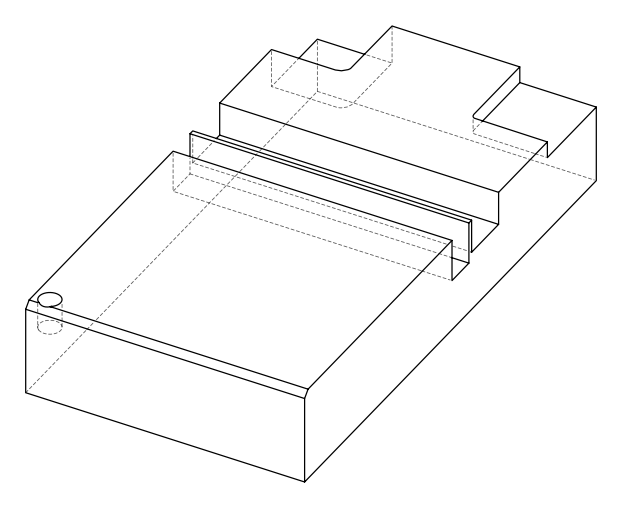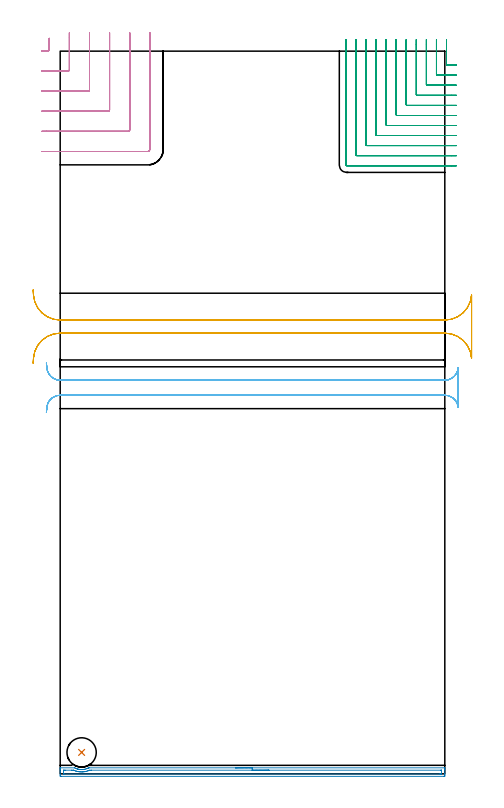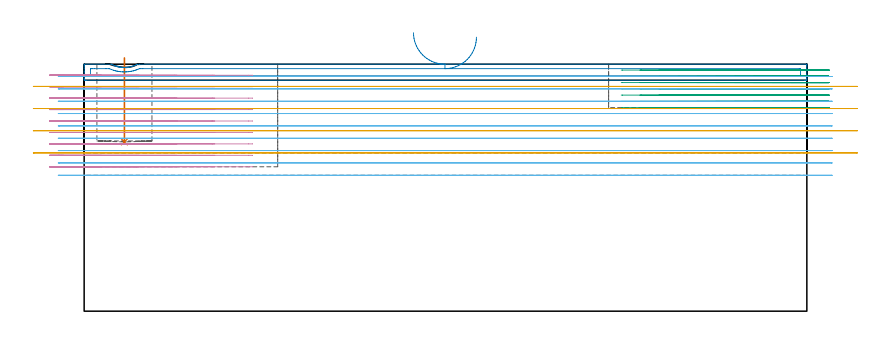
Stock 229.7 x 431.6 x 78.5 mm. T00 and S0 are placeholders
(PLAN: 6 operations, 5 tool changes, 42.2 min)
(1 INDEXABLE_INSERT_DRILL_BLIND_HOLE_FROM_SOLID | STEP1POCKET | NXT0302_006 | 0.11 min | 5880 mm3)
(2 AREA_MILL | FG_CHAMFER_SURFACE | UGT0205_001 | 3.86 min | 2984 mm3)
(3 MILL_CORNER_NOTCH_RECTANGULAR | CORNER_NOTCH_RECTANGULAR | UGT0201_126 | Follow Part, ap 2, ae 75% | 14.16 min | 62893 mm3)
(4 MILL_CORNER_NOTCH_RECTANGULAR_1 | CORNER_NOTCH_RECTANGULAR_1 | NXT0201_012 | Follow Part, ap 4, ae 75% | 9.4 min | 135561 mm3)
(5 MILL_RECTANGULAR_SLOT | SLOT_RECTANGULAR | UGT0201_004 | Follow Part, ap 8, ae 75% | 4.87 min | 257953 mm3)
(6 MILL_RECTANGULAR_SLOT_1 | SLOT_RECTANGULAR_1 | NXT0201_012 | Follow Part, ap 4, ae 75% | 9.8 min | 202657 mm3)
(TOOL NXT0302_006 | Index. Insert Drill 17.5mm [880-D1750L25-05] | D17.5 PA176 FL88 Z2)
(TOOL UGT0205_001 | Chamfer Mill 20 x 3 x 45 deg. | D20 FL50 Z2)
(TOOL UGT0201_126 | Carbide End Mill 8.0 | D8 FL15 Z4)
(TOOL NXT0201_012 | ENDMILL 16mm [2P460-1600-NA 1630] | D16 FL38 Z6)
(TOOL UGT0201_004 | End Mill 32 mm | D32 FL53 Z6)
(OP 1 INDEXABLE_INSERT_DRILL_BLIND_HOLE_FROM_SOLID)
G17 G21 G94 G90
T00 M6
G54
G17 G0 G90 X12.8 Y12.8 S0 M3
G43 Z88.5 H1
G94 G81 G98 Z53.8 F250. R80.5
G80
M5
M2
(OP 2 AREA_MILL)
G17 G21 G94 G90
T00 M6
G54
G17 G0 G90 X104.679 Y3.6 S1061 M3
G43 Z88.5 H0
G94 G1 X104.717 Z87.628 F250.
X104.831 Z86.763
X105.02 Z85.912
X105.282 Z85.08
X105.616 Z84.274
X106.019 Z83.5
X106.487 Z82.764
X107.018 Z82.072
X107.608 Z81.429
X108.251 Z80.839
X108.943 Z80.308
X109.679 Z79.84
X110.453 Z79.437
X111.259 Z79.103
X112.091 Z78.841
X112.942 Z78.652
X113.807 Z78.538
X114.679 Z78.5
X229.541
X229.69 Y3.605 Z78.495
X229.698 Y3.471 Z78.363
X229.7 Y3.34 Z78.239
Y2.991 Z77.89
Y2.363 Z77.257
Y0.298 Z75.196
Y-0.263 Z74.632
Y-0.857 Z74.038
X229.697 Y-1.138 Z73.758
X229.69 Y-1.492 Z73.404
X229.46 Y-1.497 Z73.401
X229.093 Y-1.5 Z73.4
X0.607
X0.24 Y-1.497 Z73.401
X0.01 Y-1.492 Z73.404
X0. Y-1.138 Z73.758
Y-0.857 Z74.038
Y-0.263 Z74.632
Y1.173 Z76.07
Y2.363 Z77.257
Y2.991 Z77.89
Y3.34 Z78.239
X0.002 Y3.471 Z78.364
X0.01 Y3.605 Z78.495
X0.157 Y3.6 Z78.5
X8.644 Z78.499
X8.723 Y3.56 Z78.459
X9.166 Y3.349 Z78.247
X9.615 Y3.159 Z78.056
X9.701 Y3.127 Z78.024
X9.978 Y3.027 Z77.921
X10.086 Y2.986 Z77.883
X10.193 Y2.951 Z77.851
X10.21 Y2.946 Z77.846
X10.295 Y2.921 Z77.818
X10.424 Y2.887 Z77.78
X10.507 Y2.863 Z77.757
X10.952 Y2.758 Z77.654
X11.073 Y2.734 Z77.631
X11.317 Y2.689 Z77.583
X11.399 Y2.672 Z77.569
X11.522 Y2.654 Z77.553
X11.844 Y2.61 Z77.509
X12.209 Y2.58 Z77.477
X12.29 Y2.572 Z77.47
X12.736 Y2.553 Z77.452
X13.008 Y2.561 Z77.457
X13.075 Y2.565 Z77.456
X13.102 Y2.566
X13.182 Y2.567 Z77.459
X13.556 Y2.591 Z77.488
X13.629 Y2.596 Z77.494
X13.994 Y2.642 Z77.537
X14.074 Y2.65 Z77.549
X14.521 Y2.728 Z77.628
X14.966 Y2.831 Z77.73
X15.513 Y2.985 Z77.884
X15.858 Y3.109 Z78.008
X16.306 Y3.293 Z78.192
X16.672 Y3.461 Z78.358
X16.75 Y3.497 Z78.393
X16.84 Y3.543 Z78.438
X16.974 Y3.607 Z78.491
X17.558 Y3.6 Z78.5
X114.679
Y2.186 Z77.086
X227.308 Y2.185 Z77.085
X227.49 Y2.184 Z77.084
X227.653 Y2.18 Z77.08
X227.686 Y2.179 Z77.079
X227.692 Y2.158 Z77.058
X227.695 Y2.131 Z77.031
X227.699 Y1.98 Z76.88
X227.7 Y0.229 Z75.129
X227.698 Y0.101 Z75.001
X227.694 Y-0.002 Z74.898
X227.69 Y-0.068 Z74.832
X227.681 Y-0.079 Z74.821
X227.664 Y-0.08 Z74.82
X227.308 Y-0.085 Z74.815
X227.128 Y-0.086 Z74.814
X226.416
X2.392 Y-0.085 Z74.815
X2.21 Y-0.084 Z74.816
X2.047 Y-0.08 Z74.82
X2.014 Y-0.079 Z74.821
X2.008 Y-0.058 Z74.842
X2.005 Y-0.031 Z74.869
X2.001 Y0.121 Z75.021
X2. Y1.871 Z76.771
X2.002 Y1.999 Z76.899
X2.006 Y2.102 Z77.002
X2.01 Y2.168 Z77.068
X2.02 Y2.179 Z77.079
X2.037 Y2.18 Z77.08
X2.392 Y2.185 Z77.085
X2.572
X3.284 Y2.186 Z77.086
X6.854
X7.035
X7.747 Y2.184 Z77.084
X7.931 Y2.182 Z77.082
X8.013 Y2.179 Z77.079
X8.639 Y1.931 Z76.831
X9.34 Y1.676 Z76.576
X9.532 Y1.615 Z76.515
X9.588 Y1.599 Z76.499
X10.014 Y1.488 Z76.388
X10.424 Y1.396 Z76.296
X10.543 Y1.371 Z76.271
X10.974 Y1.296 Z76.196
X11.317 Y1.249 Z76.149
X11.596 Y1.213 Z76.113
X12.209 Y1.165 Z76.065
X12.554 Y1.15 Z76.05
X13.102 Y1.153 Z76.053
X13.429 Y1.167 Z76.067
X13.994 Y1.211 Z76.111
X14.245 Y1.242 Z76.142
X14.887 Y1.342 Z76.242
X15.013 Y1.364 Z76.264
X15.586 Y1.488 Z76.388
X15.757 Y1.532 Z76.432
X15.779 Y1.538 Z76.438
X16.422 Y1.733 Z76.633
X16.672 Y1.823 Z76.723
X17.065 Y1.977 Z76.877
X17.565 Y2.176 Z77.076
X17.751 Y2.18 Z77.08
X18.457 Y2.185 Z77.085
X18.638 Y2.186 Z77.086
X114.679
X115.55 Z77.124
X116.415 Z77.238
X117.267 Z77.426
X118.099 Z77.689
X118.905 Z78.023
X119.679 Z78.425
X120.415 Z78.894
X121.107 Z79.425
X121.75 Z80.015
X122.339 Z80.658
X122.87 Z81.35
X123.339 Z82.086
X123.742 Z82.86
X124.076 Z83.666
X124.338 Z84.498
X124.527 Z85.349
X124.641 Z86.214
X124.679 Z87.086
G0 Z88.5
M5
M2
(OP 3 MILL_CORNER_NOTCH_RECTANGULAR)
G17 G21 G94 G90
T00 M6
G54
G17 G0 G90 X230.7 Y438.473 S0 M3
G43 Z88.624 H0
Z76.635
G94 G1 Y435.473 F250.
Y423.595 F500.
G3 X231.095 Y423.2 R0.4
G1 X233.7
X236.7 F250.
G0 Z88.624
X224.7 Y438.6
Z76.635
G1 Y435.6
Y417.596 F500.
G3 X225.096 Y417.2 R0.4
G1 X233.7
X236.7 F250.
G0 Z88.624
X218.7 Y438.6
Z76.635
G1 Y435.6
Y411.596 F500.
G3 X219.096 Y411.2 R0.4
G1 X233.7
X236.7 F250.
G0 Z88.624
X212.7 Y438.6
Z76.635
G1 Y435.6
Y405.596 F500.
G3 X213.096 Y405.2 R0.4
G1 X233.7
X236.7 F250.
G0 Z88.624
X206.7 Y438.6
Z76.635
G1 Y435.6
Y399.596 F500.
G3 X207.096 Y399.2 R0.4
G1 X233.7
X236.7 F250.
G0 Z88.624
X200.7 Y438.6
Z76.635
G1 Y435.6
Y393.596 F500.
G3 X201.096 Y393.2 R0.4
G1 X233.7
X236.7 F250.
G0 Z88.624
X194.7 Y438.6
Z76.635
G1 Y435.6
Y387.597 F500.
G3 X195.097 Y387.2 R0.4
G1 X233.7
X236.7 F250.
G0 Z88.624
X188.7 Y438.6
Z76.635
G1 Y435.6
Y381.597 F500.
G3 X189.097 Y381.2 R0.4
G1 X233.7
X236.7 F250.
G0 Z88.624
X182.7 Y438.6
Z76.635
G1 Y435.6
Y375.597 F500.
G3 X183.097 Y375.2 R0.4
G1 X233.7
X236.7 F250.
G0 Z88.624
X176.7 Y438.6
Z76.635
G1 Y435.6
Y369.597 F500.
G3 X177.097 Y369.2 R0.4
G1 X233.7
X236.7 F250.
G0 Z88.624
X170.7 Y438.6
Z76.635
G1 Y435.6
Y363.597 F500.
G3 X171.097 Y363.2 R0.4
G1 X233.7
X236.7 F250.
G0 Z88.624
X230.7 Y438.473
Z74.646
G1 Y435.473
Y423.595 F500.
G3 X231.095 Y423.2 R0.4
G1 X233.7
X236.7 F250.
G0 Z88.624
X224.7 Y438.6
Z74.646
G1 Y435.6
Y417.596 F500.
G3 X225.096 Y417.2 R0.4
G1 X233.7
X236.7 F250.
G0 Z88.624
X218.7 Y438.6
Z74.646
G1 Y435.6
Y411.596 F500.
G3 X219.096 Y411.2 R0.4
G1 X233.7
X236.7 F250.
G0 Z88.624
X212.7 Y438.6
Z74.646
G1 Y435.6
Y405.596 F500.
G3 X213.096 Y405.2 R0.4
G1 X233.7
X236.7 F250.
G0 Z88.624
X206.7 Y438.6
Z74.646
G1 Y435.6
Y399.596 F500.
G3 X207.096 Y399.2 R0.4
G1 X233.7
X236.7 F250.
G0 Z88.624
X200.7 Y438.6
Z74.646
G1 Y435.6
Y393.596 F500.
G3 X201.096 Y393.2 R0.4
G1 X233.7
X236.7 F250.
G0 Z88.624
X194.7 Y438.6
Z74.646
G1 Y435.6
Y387.597 F500.
G3 X195.097 Y387.2 R0.4
G1 X233.7
X236.7 F250.
G0 Z88.624
X188.7 Y438.6
Z74.646
G1 Y435.6
Y381.597 F500.
G3 X189.097 Y381.2 R0.4
G1 X233.7
X236.7 F250.
G0 Z88.624
X182.7 Y438.6
Z74.646
G1 Y435.6
Y375.597 F500.
G3 X183.097 Y375.2 R0.4
G1 X233.7
X236.7 F250.
G0 Z88.624
X176.7 Y438.6
Z74.646
G1 Y435.6
Y369.597 F500.
G3 X177.097 Y369.2 R0.4
G1 X233.7
X236.7 F250.
G0 Z88.624
X170.7 Y438.6
Z74.646
G1 Y435.6
Y363.597 F500.
G3 X171.097 Y363.2 R0.4
G1 X233.7
X236.7 F250.
G0 Z88.624
X230.7 Y438.473
Z72.656
G1 Y435.473
Y423.596 F500.
G3 X231.096 Y423.2 R0.4
G1 X233.7
X236.7 F250.
G0 Z88.624
X224.7 Y438.6
Z72.656
G1 Y435.6
Y417.596 F500.
G3 X225.096 Y417.2 R0.4
G1 X233.7
X236.7 F250.
G0 Z88.624
X218.7 Y438.6
Z72.656
G1 Y435.6
Y411.596 F500.
G3 X219.096 Y411.2 R0.4
G1 X233.7
X236.7 F250.
G0 Z88.624
X212.7 Y438.6
Z72.656
G1 Y435.6
Y405.596 F500.
G3 X213.096 Y405.2 R0.4
G1 X233.7
X236.7 F250.
G0 Z88.624
X206.7 Y438.6
Z72.656
G1 Y435.6
Y399.596 F500.
G3 X207.096 Y399.2 R0.4
G1 X233.7
X236.7 F250.
G0 Z88.624
X200.7 Y438.6
Z72.656
G1 Y435.6
Y393.596 F500.
G3 X201.096 Y393.2 R0.4
G1 X233.7
X236.7 F250.
G0 Z88.624
X194.7 Y438.6
Z72.656
G1 Y435.6
Y387.597 F500.
G3 X195.097 Y387.2 R0.4
G1 X233.7
X236.7 F250.
G0 Z88.624
X188.7 Y438.6
Z72.656
G1 Y435.6
Y381.597 F500.
G3 X189.097 Y381.2 R0.4
G1 X233.7
X236.7 F250.
G0 Z88.624
X182.7 Y438.6
Z72.656
G1 Y435.6
Y375.597 F500.
G3 X183.097 Y375.2 R0.4
G1 X233.7
X236.7 F250.
G0 Z88.624
X176.7 Y438.6
Z72.656
G1 Y435.6
Y369.597 F500.
G3 X177.097 Y369.2 R0.4
G1 X233.7
X236.7 F250.
G0 Z88.624
X170.7 Y438.6
Z72.656
G1 Y435.6
Y363.597 F500.
G3 X171.097 Y363.2 R0.4
G1 X233.7
X236.7 F250.
G0 Z88.624
X230.7 Y438.473
Z70.667
G1 Y435.473
Y423.596 F500.
G3 X231.096 Y423.2 R0.4
G1 X233.7
X236.7 F250.
G0 Z88.624
X224.7 Y438.6
Z70.667
G1 Y435.6
Y417.596 F500.
G3 X225.096 Y417.2 R0.4
G1 X233.7
X236.7 F250.
G0 Z88.624
X218.7 Y438.6
Z70.667
G1 Y435.6
Y411.596 F500.
G3 X219.096 Y411.2 R0.4
G1 X233.7
X236.7 F250.
G0 Z88.624
X212.7 Y438.6
Z70.667
G1 Y435.6
Y405.596 F500.
G3 X213.096 Y405.2 R0.4
G1 X233.7
X236.7 F250.
G0 Z88.624
X206.7 Y438.6
Z70.667
G1 Y435.6
Y399.596 F500.
G3 X207.096 Y399.2 R0.4
G1 X233.7
X236.7 F250.
G0 Z88.624
X200.7 Y438.6
Z70.667
G1 Y435.6
Y393.596 F500.
G3 X201.096 Y393.2 R0.4
G1 X233.7
X236.7 F250.
G0 Z88.624
X194.7 Y438.6
Z70.667
G1 Y435.6
Y387.597 F500.
G3 X195.097 Y387.2 R0.4
G1 X233.7
X236.7 F250.
G0 Z88.624
X188.7 Y438.6
Z70.667
G1 Y435.6
Y381.597 F500.
G3 X189.097 Y381.2 R0.4
G1 X233.7
X236.7 F250.
G0 Z88.624
X182.7 Y438.6
Z70.667
G1 Y435.6
Y375.597 F500.
G3 X183.097 Y375.2 R0.4
G1 X233.7
X236.7 F250.
G0 Z88.624
X176.7 Y438.6
Z70.667
G1 Y435.6
Y369.597 F500.
G3 X177.097 Y369.2 R0.4
G1 X233.7
X236.7 F250.
G0 Z88.624
X170.7 Y438.6
Z70.667
G1 Y435.6
Y363.597 F500.
G3 X171.097 Y363.2 R0.4
G1 X233.7
X236.7 F250.
G0 Z88.624
X230.7 Y438.473
Z68.678
G1 Y435.473
Y423.596 F500.
G3 X231.096 Y423.2 R0.4
G1 X233.7
X236.7 F250.
G0 Z88.624
X224.7 Y438.6
Z68.678
G1 Y435.6
Y417.596 F500.
G3 X225.096 Y417.2 R0.4
G1 X233.7
X236.7 F250.
G0 Z88.624
X218.7 Y438.6
Z68.678
G1 Y435.6
Y411.596 F500.
G3 X219.096 Y411.2 R0.4
G1 X233.7
X236.7 F250.
G0 Z88.624
X212.7 Y438.6
Z68.678
G1 Y435.6
Y405.596 F500.
G3 X213.096 Y405.2 R0.4
G1 X233.7
X236.7 F250.
G0 Z88.624
X206.7 Y438.6
Z68.678
G1 Y435.6
Y399.596 F500.
G3 X207.096 Y399.2 R0.4
G1 X233.7
X236.7 F250.
G0 Z88.624
X200.7 Y438.6
Z68.678
G1 Y435.6
Y393.596 F500.
G3 X201.096 Y393.2 R0.4
G1 X233.7
X236.7 F250.
G0 Z88.624
X194.7 Y438.6
Z68.678
G1 Y435.6
Y387.597 F500.
G3 X195.097 Y387.2 R0.4
G1 X233.7
X236.7 F250.
G0 Z88.624
X188.7 Y438.6
Z68.678
G1 Y435.6
Y381.597 F500.
G3 X189.097 Y381.2 R0.4
G1 X233.7
X236.7 F250.
G0 Z88.624
X182.7 Y438.6
Z68.678
G1 Y435.6
Y375.597 F500.
G3 X183.097 Y375.2 R0.4
G1 X233.7
X236.7 F250.
G0 Z88.624
X176.7 Y438.6
Z68.678
G1 Y435.6
Y369.597 F500.
G3 X177.097 Y369.2 R0.4
G1 X233.7
X236.7 F250.
G0 Z88.624
X170.7 Y438.6
Z68.678
G1 Y435.6
Y363.597 F500.
G3 X171.097 Y363.2 R0.4
G1 X233.7
X236.7 F250.
G0 Z88.624
X230.7 Y438.473
Z66.689
G1 Y435.473
Y423.596 F500.
G3 X231.096 Y423.2 R0.4
G1 X233.7
X236.7 F250.
G0 Z88.624
X224.7 Y438.6
Z66.689
G1 Y435.6
Y417.596 F500.
G3 X225.096 Y417.2 R0.4
G1 X233.7
X236.7 F250.
G0 Z88.624
X218.7 Y438.6
Z66.689
G1 Y435.6
Y411.596 F500.
G3 X219.096 Y411.2 R0.4
G1 X233.7
X236.7 F250.
G0 Z88.624
X212.7 Y438.6
Z66.689
G1 Y435.6
Y405.596 F500.
G3 X213.096 Y405.2 R0.4
G1 X233.7
X236.7 F250.
G0 Z88.624
X206.7 Y438.6
Z66.689
G1 Y435.6
Y399.596 F500.
G3 X207.096 Y399.2 R0.4
G1 X233.7
X236.7 F250.
G0 Z88.624
X200.7 Y438.6
Z66.689
G1 Y435.6
Y393.596 F500.
G3 X201.096 Y393.2 R0.4
G1 X233.7
X236.7 F250.
G0 Z88.624
X194.7 Y438.6
Z66.689
G1 Y435.6
Y387.597 F500.
G3 X195.097 Y387.2 R0.4
G1 X233.7
X236.7 F250.
G0 Z88.624
X188.7 Y438.6
Z66.689
G1 Y435.6
Y381.597 F500.
G3 X189.097 Y381.2 R0.4
G1 X233.7
X236.7 F250.
G0 Z88.624
X182.7 Y438.6
Z66.689
G1 Y435.6
Y375.597 F500.
G3 X183.097 Y375.2 R0.4
G1 X233.7
X236.7 F250.
G0 Z88.624
X176.7 Y438.6
Z66.689
G1 Y435.6
Y369.597 F500.
G3 X177.097 Y369.2 R0.4
G1 X233.7
X236.7 F250.
G0 Z88.624
X170.7 Y438.6
Z66.689
G1 Y435.6
Y363.597 F500.
G3 X171.097 Y363.2 R0.4
G1 X233.7
X236.7 F250.
G0 Z88.624
X230.7 Y438.473
Z64.7
G1 Y435.473
Y423.596 F500.
G3 X231.096 Y423.2 R0.4
G1 X233.7
X236.7 F250.
G0 Z88.624
X224.7 Y438.6
Z64.7
G1 Y435.6
Y417.596 F500.
G3 X225.096 Y417.2 R0.4
G1 X233.7
X236.7 F250.
G0 Z88.624
X218.7 Y438.6
Z64.7
G1 Y435.6
Y411.596 F500.
G3 X219.096 Y411.2 R0.4
G1 X233.7
X236.7 F250.
G0 Z88.624
X212.7 Y438.6
Z64.7
G1 Y435.6
Y405.596 F500.
G3 X213.096 Y405.2 R0.4
G1 X233.7
X236.7 F250.
G0 Z88.624
X206.7 Y438.6
Z64.7
G1 Y435.6
Y399.596 F500.
G3 X207.096 Y399.2 R0.4
G1 X233.7
X236.7 F250.
G0 Z88.624
X200.7 Y438.6
Z64.7
G1 Y435.6
Y393.596 F500.
G3 X201.096 Y393.2 R0.4
G1 X233.7
X236.7 F250.
G0 Z88.624
X194.7 Y438.6
Z64.7
G1 Y435.6
Y387.597 F500.
G3 X195.097 Y387.2 R0.4
G1 X233.7
X236.7 F250.
G0 Z88.624
X188.7 Y438.6
Z64.7
G1 Y435.6
Y381.597 F500.
G3 X189.097 Y381.2 R0.4
G1 X233.7
X236.7 F250.
G0 Z88.624
X182.7 Y438.6
Z64.7
G1 Y435.6
Y375.597 F500.
G3 X183.097 Y375.2 R0.4
G1 X233.7
X236.7 F250.
G0 Z88.624
X176.7 Y438.6
Z64.7
G1 Y435.6
Y369.597 F500.
G3 X177.097 Y369.2 R0.4
G1 X233.7
X236.7 F250.
G0 Z88.624
X170.7 Y438.6
Z64.7
G1 Y435.6
Y363.597 F500.
G3 X171.097 Y363.2 R0.4
G1 X233.7
X236.7 F250.
G0 Z88.624
M5
M2
(OP 4 MILL_CORNER_NOTCH_RECTANGULAR_1)
G17 G21 G94 G90
T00 M6
G54
G17 G0 G90 X-10.999 Y431.7 S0 M3
G43 Z88.624 H1
Z74.988
G94 G1 X-7.999 F250.
X-7.295
G3 X-6.5 Y432.495 R0.8
G1 Y436.264
Y439.264
G0 Z88.624
X-11. Y419.7
Z74.988
G1 X-8.
X4.705 F500.
G3 X5.5 Y420.495 R0.8
G1 Y439.6
Y442.6 F250.
G0 Z88.624
X-11. Y407.7
Z74.988
G1 X-8.
X16.705 F500.
G3 X17.5 Y408.495 R0.8
G1 Y439.6
Y442.6 F250.
G0 Z88.624
X-11. Y395.7
Z74.988
G1 X-8.
X28.704 F500.
G3 X29.5 Y396.496 R0.8
G1 Y439.6
Y442.6 F250.
G0 Z88.624
X-11. Y383.7
Z74.988
G1 X-8.
X40.704 F500.
G3 X41.5 Y384.496 R0.8
G1 Y439.6
Y442.6 F250.
G0 Z88.624
X-11. Y371.7
Z74.988
G1 X-8.
X52.3 F500.
G3 X53.5 Y372.9 R1.2
G1 Y439.6
Y442.6 F250.
G0 Z88.624
X-10.999 Y431.7
Z71.352
G1 X-7.999
X-7.295
G3 X-6.5 Y432.495 R0.8
G1 Y436.264
Y439.264
G0 Z88.624
X-11. Y419.7
Z71.352
G1 X-8.
X4.705 F500.
G3 X5.5 Y420.495 R0.8
G1 Y439.6
Y442.6 F250.
G0 Z88.624
X-11. Y407.7
Z71.352
G1 X-8.
X16.705 F500.
G3 X17.5 Y408.495 R0.8
G1 Y439.6
Y442.6 F250.
G0 Z88.624
X-11. Y395.7
Z71.352
G1 X-8.
X28.704 F500.
G3 X29.5 Y396.496 R0.8
G1 Y439.6
Y442.6 F250.
G0 Z88.624
X-11. Y383.7
Z71.352
G1 X-8.
X40.704 F500.
G3 X41.5 Y384.496 R0.8
G1 Y439.6
Y442.6 F250.
G0 Z88.624
X-11. Y371.7
Z71.352
G1 X-8.
X52.3 F500.
G3 X53.5 Y372.9 R1.2
G1 Y439.6
Y442.6 F250.
G0 Z88.624
X-10.999 Y431.7
Z67.716
G1 X-7.999
X-7.295
G3 X-6.5 Y432.495 R0.8
G1 Y436.264
Y439.264
G0 Z88.624
X-11. Y419.7
Z67.716
G1 X-8.
X4.705 F500.
G3 X5.5 Y420.495 R0.8
G1 Y439.6
Y442.6 F250.
G0 Z88.624
X-11. Y407.7
Z67.716
G1 X-8.
X16.705 F500.
G3 X17.5 Y408.495 R0.8
G1 Y439.6
Y442.6 F250.
G0 Z88.624
X-11. Y395.7
Z67.716
G1 X-8.
X28.704 F500.
G3 X29.5 Y396.496 R0.8
G1 Y439.6
Y442.6 F250.
G0 Z88.624
X-11. Y383.7
Z67.716
G1 X-8.
X40.704 F500.
G3 X41.5 Y384.496 R0.8
G1 Y439.6
Y442.6 F250.
G0 Z88.624
X-11. Y371.7
Z67.716
G1 X-8.
X52.3 F500.
G3 X53.5 Y372.9 R1.2
G1 Y439.6
Y442.6 F250.
G0 Z88.624
X-10.999 Y431.7
Z64.08
G1 X-7.999
X-7.295
G3 X-6.5 Y432.495 R0.8
G1 Y436.264
Y439.264
G0 Z88.624
X-11. Y419.7
Z64.08
G1 X-8.
X4.705 F500.
G3 X5.5 Y420.495 R0.8
G1 Y439.6
Y442.6 F250.
G0 Z88.624
X-11. Y407.7
Z64.08
G1 X-8.
X16.705 F500.
G3 X17.5 Y408.495 R0.8
G1 Y439.6
Y442.6 F250.
G0 Z88.624
X-11. Y395.7
Z64.08
G1 X-8.
X28.704 F500.
G3 X29.5 Y396.496 R0.8
G1 Y439.6
Y442.6 F250.
G0 Z88.624
X-11. Y383.7
Z64.08
G1 X-8.
X40.704 F500.
G3 X41.5 Y384.496 R0.8
G1 Y439.6
Y442.6 F250.
G0 Z88.624
X-11. Y371.7
Z64.08
G1 X-8.
X52.3 F500.
G3 X53.5 Y372.9 R1.2
G1 Y439.6
Y442.6 F250.
G0 Z88.624
X-10.999 Y431.7
Z60.444
G1 X-7.999
X-7.295
G3 X-6.5 Y432.495 R0.8
G1 Y436.264
Y439.264
G0 Z88.624
X-11. Y419.7
Z60.444
G1 X-8.
X4.705 F500.
G3 X5.5 Y420.495 R0.8
G1 Y439.6
Y442.6 F250.
G0 Z88.624
X-11. Y407.7
Z60.444
G1 X-8.
X16.705 F500.
G3 X17.5 Y408.495 R0.8
G1 Y439.6
Y442.6 F250.
G0 Z88.624
X-11. Y395.7
Z60.444
G1 X-8.
X28.704 F500.
G3 X29.5 Y396.496 R0.8
G1 Y439.6
Y442.6 F250.
G0 Z88.624
X-11. Y383.7
Z60.444
G1 X-8.
X40.704 F500.
G3 X41.5 Y384.496 R0.8
G1 Y439.6
Y442.6 F250.
G0 Z88.624
X-11. Y371.7
Z60.444
G1 X-8.
X52.3 F500.
G3 X53.5 Y372.9 R1.2
G1 Y439.6
Y442.6 F250.
G0 Z88.624
X-10.999 Y431.7
Z56.808
G1 X-7.999
X-7.295
G3 X-6.5 Y432.495 R0.8
G1 Y436.264
Y439.264
G0 Z88.624
X-11. Y419.7
Z56.808
G1 X-8.
X4.705 F500.
G3 X5.5 Y420.495 R0.8
G1 Y439.6
Y442.6 F250.
G0 Z88.624
X-11. Y407.7
Z56.808
G1 X-8.
X16.705 F500.
G3 X17.5 Y408.495 R0.8
G1 Y439.6
Y442.6 F250.
G0 Z88.624
X-11. Y395.7
Z56.808
G1 X-8.
X28.704 F500.
G3 X29.5 Y396.496 R0.8
G1 Y439.6
Y442.6 F250.
G0 Z88.624
X-11. Y383.7
Z56.808
G1 X-8.
X40.704 F500.
G3 X41.5 Y384.496 R0.8
G1 Y439.6
Y442.6 F250.
G0 Z88.624
X-11. Y371.7
Z56.808
G1 X-8.
X52.3 F500.
G3 X53.5 Y372.9 R1.2
G1 Y439.6
Y442.6 F250.
G0 Z88.624
X-10.999 Y431.7
Z53.172
G1 X-7.999
X-7.295
G3 X-6.5 Y432.495 R0.8
G1 Y436.264
Y439.264
G0 Z88.624
X-11. Y419.7
Z53.172
G1 X-8.
X4.705 F500.
G3 X5.5 Y420.495 R0.8
G1 Y439.6
Y442.6 F250.
G0 Z88.624
X-11. Y407.7
Z53.172
G1 X-8.
X16.705 F500.
G3 X17.5 Y408.495 R0.8
G1 Y439.6
Y442.6 F250.
G0 Z88.624
X-11. Y395.7
Z53.172
G1 X-8.
X28.704 F500.
G3 X29.5 Y396.496 R0.8
G1 Y439.6
Y442.6 F250.
G0 Z88.624
X-11. Y383.7
Z53.172
G1 X-8.
X40.704 F500.
G3 X41.5 Y384.496 R0.8
G1 Y439.6
Y442.6 F250.
G0 Z88.624
X-11. Y371.7
Z53.172
G1 X-8.
X52.3 F500.
G3 X53.5 Y372.9 R1.2
G1 Y439.6
Y442.6 F250.
G0 Z88.624
X-10.999 Y431.7
Z49.536
G1 X-7.999
X-7.295
G3 X-6.5 Y432.495 R0.8
G1 Y436.264
Y439.264
G0 Z88.624
X-11. Y419.7
Z49.536
G1 X-8.
X4.705 F500.
G3 X5.5 Y420.495 R0.8
G1 Y439.6
Y442.6 F250.
G0 Z88.624
X-11. Y407.7
Z49.536
G1 X-8.
X16.705 F500.
G3 X17.5 Y408.495 R0.8
G1 Y439.6
Y442.6 F250.
G0 Z88.624
X-11. Y395.7
Z49.536
G1 X-8.
X28.704 F500.
G3 X29.5 Y396.496 R0.8
G1 Y439.6
Y442.6 F250.
G0 Z88.624
X-11. Y383.7
Z49.536
G1 X-8.
X40.704 F500.
G3 X41.5 Y384.496 R0.8
G1 Y439.6
Y442.6 F250.
G0 Z88.624
X-11. Y371.7
Z49.536
G1 X-8.
X52.3 F500.
G3 X53.5 Y372.9 R1.2
G1 Y439.6
Y442.6 F250.
G0 Z88.624
X-10.999 Y431.7
Z45.9
G1 X-7.999
X-7.295
G3 X-6.5 Y432.495 R0.8
G1 Y436.264
Y439.264
G0 Z88.624
X-11. Y419.7
Z45.9
G1 X-8.
X4.705 F500.
G3 X5.5 Y420.495 R0.8
G1 Y439.6
Y442.6 F250.
G0 Z88.624
X-11. Y407.7
Z45.9
G1 X-8.
X16.705 F500.
G3 X17.5 Y408.495 R0.8
G1 Y439.6
Y442.6 F250.
G0 Z88.624
X-11. Y395.7
Z45.9
G1 X-8.
X28.704 F500.
G3 X29.5 Y396.496 R0.8
G1 Y439.6
Y442.6 F250.
G0 Z88.624
X-11. Y383.7
Z45.9
G1 X-8.
X40.704 F500.
G3 X41.5 Y384.496 R0.8
G1 Y439.6
Y442.6 F250.
G0 Z88.624
X-11. Y371.7
Z45.9
G1 X-8.
X52.3 F500.
G3 X53.5 Y372.9 R1.2
G1 Y439.6
Y442.6 F250.
G0 Z88.624
M5
M2
(OP 5 MILL_RECTANGULAR_SLOT)
G17 G21 G94 G90
T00 M6
G54
G17 G0 G90 X-16.154 Y245.185 S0 M3
G43 Z88.624 H0
Z71.45
G94 G1 X-15.97 Y248.179 F250.
G2 X0. Y263.2 R16. F500.
G1 X229.7
G2 X245.67 Y248.179 R16.
G1 X245.7
Y286.021
X245.67
G2 X229.7 Y271. R16.
G1 X0.
G2 X-15.97 Y286.021 R16.
G1 X-16.154 Y289.015 F250.
G0 Y245.185 Z64.4
G1 X-15.97 Y248.179
G2 X0. Y263.2 R16. F500.
G1 X229.7
G2 X245.67 Y248.179 R16.
G1 X245.7
Y286.021
X245.67
G2 X229.7 Y271. R16.
G1 X0.
G2 X-15.97 Y286.021 R16.
G1 X-16.154 Y289.015 F250.
G0 Y245.185 Z57.35
G1 X-15.97 Y248.179
G2 X0. Y263.2 R16. F500.
G1 X229.7
G2 X245.67 Y248.179 R16.
G1 X245.7
Y286.021
X245.67
G2 X229.7 Y271. R16.
G1 X0.
G2 X-15.97 Y286.021 R16.
G1 X-16.154 Y289.015 F250.
G0 Y245.185 Z50.3
G1 X-15.97 Y248.179
G2 X0. Y263.2 R16. F500.
G1 X229.7
G2 X245.67 Y248.179 R16.
G1 X245.7
Y286.021
X245.67
G2 X229.7 Y271. R16.
G1 X0.
G2 X-15.97 Y286.021 R16.
G1 X-16.154 Y289.015 F250.
G0 Z88.624
M5
M2
(OP 6 MILL_RECTANGULAR_SLOT_1)
G17 G21 G94 G90
T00 M6
G54
G17 G0 G90 X-8.23 Y215.803 S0 M3
G43 Z88.624 H1
Z74.578
G94 G1 X-7.97 Y218.792 F250.
G2 X0. Y226.1 R8. F500.
G1 X229.7
G2 X237.67 Y218.792 R8.
G1 X237.7
Y242.408
X237.67
G2 X229.7 Y235.1 R8.
G1 X0.
G2 X-7.97 Y242.408 R8.
G1 X-8.23 Y245.397 F250.
G0 Y215.803 Z70.655
G1 X-7.97 Y218.792
G2 X0. Y226.1 R8. F500.
G1 X229.7
G2 X237.67 Y218.792 R8.
G1 X237.7
Y242.408
X237.67
G2 X229.7 Y235.1 R8.
G1 X0.
G2 X-7.97 Y242.408 R8.
G1 X-8.23 Y245.397 F250.
G0 Y215.803 Z66.733
G1 X-7.97 Y218.792
G2 X0. Y226.1 R8. F500.
G1 X229.7
G2 X237.67 Y218.792 R8.
G1 X237.7
Y242.408
X237.67
G2 X229.7 Y235.1 R8.
G1 X0.
G2 X-7.97 Y242.408 R8.
G1 X-8.23 Y245.397 F250.
G0 Y215.803 Z62.811
G1 X-7.97 Y218.792
G2 X0. Y226.1 R8. F500.
G1 X229.7
G2 X237.67 Y218.792 R8.
G1 X237.7
Y242.408
X237.67
G2 X229.7 Y235.1 R8.
G1 X0.
G2 X-7.97 Y242.408 R8.
G1 X-8.23 Y245.397 F250.
G0 Y215.803 Z58.889
G1 X-7.97 Y218.792
G2 X0. Y226.1 R8. F500.
G1 X229.7
G2 X237.67 Y218.792 R8.
G1 X237.7
Y242.408
X237.67
G2 X229.7 Y235.1 R8.
G1 X0.
G2 X-7.97 Y242.408 R8.
G1 X-8.23 Y245.397 F250.
G0 Y215.803 Z54.967
G1 X-7.97 Y218.792
G2 X0. Y226.1 R8. F500.
G1 X229.7
G2 X237.67 Y218.792 R8.
G1 X237.7
Y242.408
X237.67
G2 X229.7 Y235.1 R8.
G1 X0.
G2 X-7.97 Y242.408 R8.
G1 X-8.23 Y245.397 F250.
G0 Y215.803 Z51.044
G1 X-7.97 Y218.792
G2 X0. Y226.1 R8. F500.
G1 X229.7
G2 X237.67 Y218.792 R8.
G1 X237.7
Y242.408
X237.67
G2 X229.7 Y235.1 R8.
G1 X0.
G2 X-7.97 Y242.408 R8.
G1 X-8.23 Y245.397 F250.
G0 Y215.803 Z47.122
G1 X-7.97 Y218.792
G2 X0. Y226.1 R8. F500.
G1 X229.7
G2 X237.67 Y218.792 R8.
G1 X237.7
Y242.408
X237.67
G2 X229.7 Y235.1 R8.
G1 X0.
G2 X-7.97 Y242.408 R8.
G1 X-8.23 Y245.397 F250.
G0 Y215.803 Z43.2
G1 X-7.97 Y218.792
G2 X0. Y226.1 R8. F500.
G1 X229.7
G2 X237.67 Y218.792 R8.
G1 X237.7
Y242.408
X237.67
G2 X229.7 Y235.1 R8.
G1 X0.
G2 X-7.97 Y242.408 R8.
G1 X-8.23 Y245.397 F250.
G0 Z88.624
M5
M2
